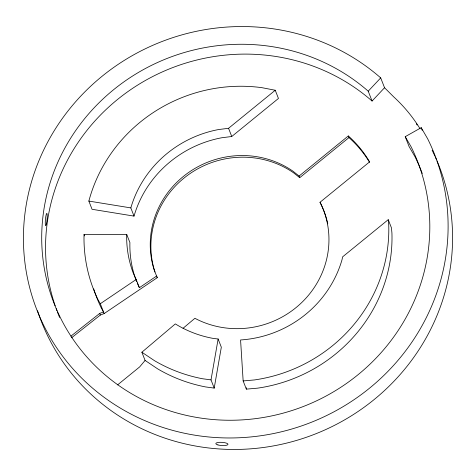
<?xml version="1.0" encoding="UTF-8"?>
<svg xmlns="http://www.w3.org/2000/svg" width="476" height="476" viewBox="0 0 476 476"><rect width="100%" height="100%" fill="white"/><g stroke="black" fill="none" stroke-linecap="round" stroke-linejoin="round"><path stroke-width="0.71" d="M214.212 388.101L211.017 379.896L218.127 338.995L213.171 338.406A110.337 105.684 -21.3 0 1 175.323 323.906L141.878 352.228L145.079 360.433L157.681 368.876A153.248 146.781 -21.3 0 0 205.632 386.94L214.212 388.101L221.322 347.2L218.127 338.995M145.079 360.433L139.676 366.895L117.566 384.905M380.705 77.891A213.51 204.507 -21.3 0 0 36.539 166.725A213.51 204.507 -21.3 0 0 245.217 437.414A213.51 204.507 -21.3 0 0 427.656 138.784L421.2 127.669L405.231 136.677L411.127 146.834A195.124 186.889 -21.3 0 1 244.402 419.743A195.124 186.889 -21.3 0 1 53.699 172.366A195.124 186.889 -21.3 0 1 368.222 91.184L380.705 77.891L384.548 87.739L393.7 96.866A160.168 153.415 -21.3 0 1 420.1 128.823M55.204 305.86A195.124 186.889 -21.3 0 1 135.184 86.656A195.124 186.889 -21.3 0 1 372.065 101.031L384.548 87.739M183.052 328.291L194.952 318.26L195.695 318.712A89.845 86.055 -21.3 0 0 300.053 304.116A89.845 86.055 -21.3 0 0 320.866 203.823L319.997 202.282L369.608 161.87A114.954 110.105 -21.3 0 0 348.319 135.946L299.095 176.043L299.737 177.685L348.962 137.588L348.319 135.946M88.857 201.08L130.823 207.905A110.337 105.684 -21.3 0 1 218.52 129.561L228.557 128.294L275.253 90.25L278.454 98.455L231.758 136.499L221.721 137.766A110.337 105.684 -21.3 0 0 134.024 216.11L92.052 209.285L88.857 201.08A153.248 146.781 -21.3 0 1 261.83 87.661L275.253 90.25M388.249 219.668L342.66 256.802L341.976 259.89A110.337 105.684 -21.3 0 1 240.57 339.965L243.153 380.931L246.354 389.136L257.54 388.16A153.248 146.781 -21.3 0 0 391.927 233.032L391.45 227.873L388.249 219.668L388.731 224.827A153.248 146.781 -21.3 0 1 254.339 379.955L243.153 380.931M70.918 336.145L99.692 313.416L103.5 311.941L101.204 307.823A153.248 146.781 -21.3 0 1 93.689 288.867M71.561 337.781L100.335 315.058L104.143 313.583L157.241 277.692L156.604 276.056L139.379 287.694L137.219 283.006M100.299 303.736L136.178 279.489L133.399 273.462A110.337 105.684 -21.3 0 1 126.699 234.359L84.038 234.537A153.248 146.781 -21.3 0 0 98.002 299.618L100.299 303.736L104.143 313.583M211.017 379.896L202.437 378.735A153.248 146.781 -21.3 0 1 154.48 360.671L141.878 352.228M299.095 176.043L292.913 171.152A89.845 86.055 -21.3 0 0 187.871 173.008A89.845 86.055 -21.3 0 0 154.319 270.35L157.241 277.692M299.737 177.685L293.549 172.794A89.845 86.055 -21.3 0 0 188.514 174.65A89.845 86.055 -21.3 0 0 154.962 271.992M421.2 127.669L422.224 130.299M405.231 136.677L409.068 146.525L414.965 156.681A195.124 186.889 -21.3 0 1 422.266 173.514M368.222 91.184L372.065 101.031M319.997 202.282L321.502 205.465A89.845 86.055 -21.3 0 1 325.292 214.813M228.557 128.294L231.758 136.499M130.823 207.905L134.024 216.11M126.699 234.359L129.9 242.564A110.337 105.684 -21.3 0 0 136.6 281.667M136.178 279.489L139.379 287.694M84.038 234.537L84.573 235.906M99.692 313.416L100.335 315.058M246.259 387.672L246.354 389.136M437.039 160.947A213.51 204.507 -21.3 0 1 311.81 435.32A213.51 204.507 -21.3 0 1 37.533 310.727M416.298 123.808A213.51 204.507 -21.3 0 1 417.149 125.015M432.131 150.273A213.51 204.507 -21.3 0 1 434.969 156.235M435.57 157.58A213.51 204.507 -21.3 0 1 436.456 159.597M59.649 317.516A195.124 186.889 -21.3 0 1 57.453 312.066M56.93 310.691A195.124 186.889 -21.3 0 1 56.174 308.627M325.519 215.497A89.845 86.055 -21.3 0 1 327.768 223.857M348.962 137.588A114.954 110.105 -21.3 0 1 369.537 162.31M217.948 444.947A6.128 1.612 3.6 0 0 227.921 444.578A6.128 1.612 3.6 0 0 219.823 442.305A6.128 1.612 3.6 0 0 217.948 444.947M46.517 223.47A6.128 0.815 -84.8 0 0 46.94 213.498A6.128 0.815 -84.8 0 0 45.297 221.53A6.128 0.815 -84.8 0 0 46.517 223.47"/></g></svg>
